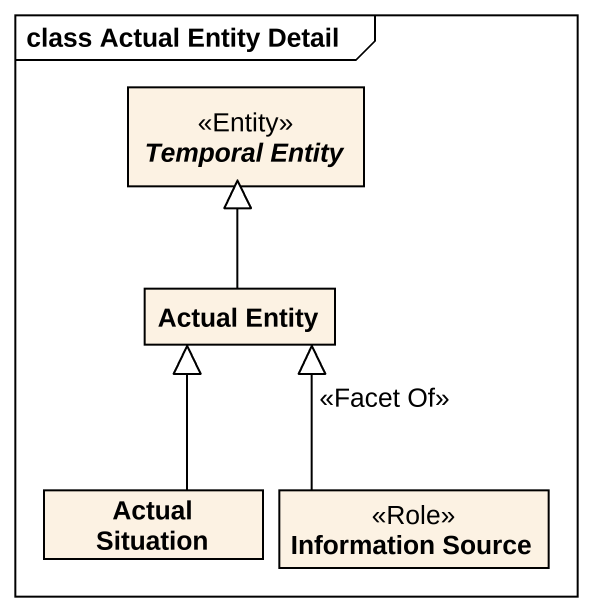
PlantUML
@startuml
mainframe class Actual Entity Detail
hide circle
hide empty members
abstract class "Temporal Entity" as Temporal_Entity <<Entity>>
class "Actual Entity" as Actual_Entity
class "Actual Situation" as Actual_Situation
class "Information Source" as Information_Source <<Role>>
Actual_Entity -up-|> Temporal_Entity
Actual_Situation -up-|> Actual_Entity
Information_Source -up-|> Actual_Entity : <<Facet Of>>
@enduml
